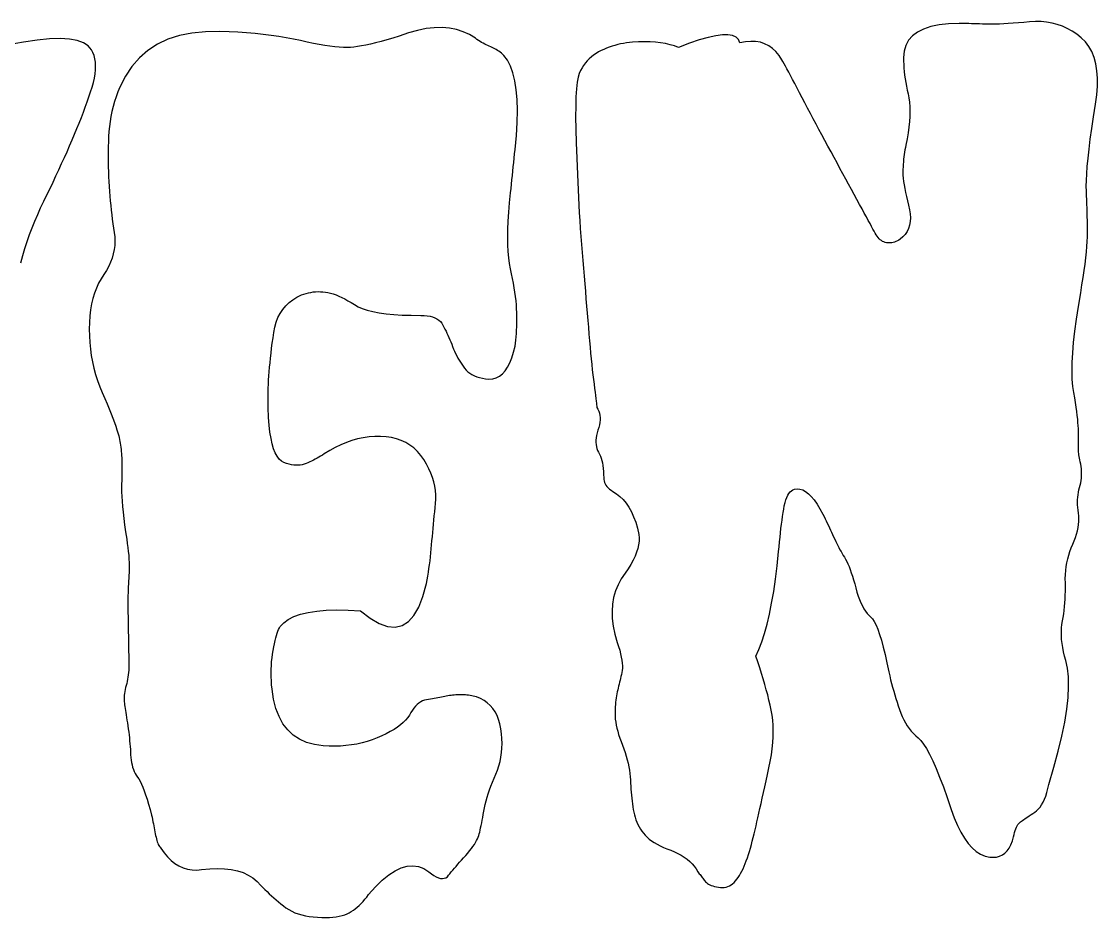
# Model space of a CAD drawing. Header units: millimetres. Extents: x 5 to 265, y 5 to 96.
# Drawn here: x 41.16 to 67.86, y 69.5 to 91.74 of the extents above; entities that cross this region are included whole.
import ezdxf

# ---------------------------------------------------------------- set-up
doc = ezdxf.new("R2010")
doc.units = ezdxf.units.MM

msp = doc.modelspace()

# ---------------------------------------------------------------- linework, layer by layer
at = {"layer": 'Schnitt'}
for points in [[(43.828, 75.699), (43.825, 75.64), (43.82, 75.582), (43.813, 75.525), (43.805, 75.469), (43.796, 75.415), (43.786, 75.361), (43.774, 75.309), (43.76, 75.258), (43.747, 75.208), (43.736, 75.159), (43.727, 75.112), (43.72, 75.066), (43.715, 75.022), (43.711, 74.979), (43.71, 74.937), (43.711, 74.897), (43.713, 74.858), (43.718, 74.821), (43.724, 74.782), (43.731, 74.74), (43.738, 74.693), (43.745, 74.643), (43.753, 74.588), (43.762, 74.53), (43.771, 74.468), (43.781, 74.402), (43.792, 74.331), (43.803, 74.257), (43.814, 74.182), (43.824, 74.107), (43.833, 74.033), (43.841, 73.96), (43.848, 73.887), (43.855, 73.816), (43.861, 73.745), (43.866, 73.676), (43.87, 73.607), (43.873, 73.539), (43.877, 73.472), (43.884, 73.409), (43.894, 73.347), (43.907, 73.289), (43.922, 73.232), (43.941, 73.179), (43.962, 73.127), (43.986, 73.079), (44.013, 73.033), (44.042, 72.989), (44.074, 72.942), (44.106, 72.884), (44.139, 72.816), (44.173, 72.737), (44.208, 72.648), (44.243, 72.548), (44.28, 72.438), (44.317, 72.318), (44.355, 72.187), (44.394, 72.045), (44.406, 71.99), (44.416, 71.935), (44.427, 71.881), (44.437, 71.829), (44.447, 71.778), (44.457, 71.727), (44.466, 71.678), (44.476, 71.631), (44.484, 71.584), (44.493, 71.538), (44.502, 71.494), (44.512, 71.454), (44.522, 71.416), (44.534, 71.38), (44.546, 71.348), (44.559, 71.318), (44.573, 71.292), (44.588, 71.268), (44.603, 71.246), (44.62, 71.228), (44.701, 71.111), (44.787, 71.008), (44.877, 70.92), (44.971, 70.845), (45.071, 70.784), (45.174, 70.738), (45.283, 70.705), (45.395, 70.687), (45.512, 70.683), (45.634, 70.693), (45.837, 70.714), (46.026, 70.722), (46.204, 70.716), (46.369, 70.697), (46.522, 70.665), (46.662, 70.618), (46.79, 70.559), (46.906, 70.485), (47.009, 70.399), (47.099, 70.298), (47.151, 70.248), (47.203, 70.197), (47.257, 70.146), (47.311, 70.095), (47.367, 70.045), (47.424, 69.994), (47.482, 69.943), (47.541, 69.893), (47.602, 69.842), (47.663, 69.791), (47.727, 69.743), (47.796, 69.699), (47.869, 69.659), (47.947, 69.624), (48.029, 69.594), (48.116, 69.568), (48.207, 69.547), (48.303, 69.53), (48.404, 69.517), (48.508, 69.509), (48.613, 69.505), (48.711, 69.505), (48.804, 69.508), (48.892, 69.514), (48.973, 69.523), (49.049, 69.536), (49.12, 69.553), (49.185, 69.572), (49.244, 69.596), (49.297, 69.622), (49.348, 69.652), (49.398, 69.685), (49.447, 69.722), (49.496, 69.762), (49.544, 69.805), (49.592, 69.852), (49.639, 69.902), (49.685, 69.956), (49.731, 70.013), (49.776, 70.073), (49.949, 70.266), (50.116, 70.429), (50.278, 70.561), (50.435, 70.663), (50.586, 70.735), (50.733, 70.776), (50.875, 70.787), (51.012, 70.767), (51.143, 70.717), (51.27, 70.636), (51.336, 70.585), (51.398, 70.543), (51.456, 70.51), (51.511, 70.488), (51.562, 70.474), (51.61, 70.471), (51.653, 70.477), (51.694, 70.492), (51.73, 70.517), (51.763, 70.552), (51.795, 70.592), (51.829, 70.635), (51.866, 70.679), (51.905, 70.725), (51.946, 70.774), (51.989, 70.824), (52.035, 70.876), (52.083, 70.931), (52.133, 70.987), (52.186, 71.045), (52.237, 71.103), (52.284, 71.159), (52.327, 71.214), (52.366, 71.266), (52.4, 71.316), (52.431, 71.365), (52.457, 71.411), (52.479, 71.455), (52.496, 71.498), (52.51, 71.538), (52.521, 71.58), (52.533, 71.625), (52.545, 71.675), (52.557, 71.73), (52.57, 71.788), (52.582, 71.851), (52.595, 71.918), (52.609, 71.989), (52.622, 72.064), (52.636, 72.144), (52.652, 72.227), (52.671, 72.311), (52.693, 72.398), (52.718, 72.487), (52.746, 72.577), (52.777, 72.67), (52.811, 72.764), (52.848, 72.861), (52.889, 72.959), (52.932, 73.06), (52.974, 73.162), (53.01, 73.267), (53.038, 73.374), (53.061, 73.484), (53.077, 73.595), (53.086, 73.709), (53.089, 73.825), (53.086, 73.943), (53.076, 74.064), (53.059, 74.187), (53.035, 74.306), (53.003, 74.417), (52.963, 74.518), (52.915, 74.611), (52.858, 74.694), (52.794, 74.768), (52.721, 74.834), (52.64, 74.89), (52.551, 74.937), (52.453, 74.976), (52.414, 74.987), (52.374, 74.996), (52.335, 75.005), (52.295, 75.012), (52.256, 75.018), (52.217, 75.023), (52.177, 75.027), (52.138, 75.03), (52.098, 75.032), (52.059, 75.032), (52.019, 75.032), (51.98, 75.03), (51.94, 75.028), (51.901, 75.025), (51.862, 75.022), (51.822, 75.017), (51.783, 75.011), (51.743, 75.005), (51.704, 74.998), (51.664, 74.99), (51.624, 74.981), (51.583, 74.973), (51.541, 74.965), (51.497, 74.956), (51.453, 74.948), (51.407, 74.939), (51.361, 74.931), (51.313, 74.922), (51.264, 74.914), (51.213, 74.905), (51.164, 74.894), (51.115, 74.877), (51.069, 74.853), (51.024, 74.824), (50.981, 74.789), (50.94, 74.748), (50.9, 74.701), (50.862, 74.648), (50.825, 74.59), (50.791, 74.525), (50.747, 74.464), (50.696, 74.403), (50.636, 74.344), (50.568, 74.286), (50.491, 74.229), (50.407, 74.173), (50.314, 74.119), (50.214, 74.065), (50.105, 74.013), (49.988, 73.961), (49.865, 73.914), (49.74, 73.872), (49.613, 73.837), (49.483, 73.808), (49.35, 73.785), (49.215, 73.769), (49.077, 73.758), (48.937, 73.754), (48.795, 73.756), (48.649, 73.764), (48.434, 73.793), (48.238, 73.848), (48.062, 73.926), (47.905, 74.03), (47.769, 74.159), (47.652, 74.312), (47.555, 74.49), (47.477, 74.693), (47.419, 74.921), (47.381, 75.173), (47.371, 75.274), (47.364, 75.374), (47.36, 75.472), (47.359, 75.57), (47.36, 75.666), (47.364, 75.761), (47.371, 75.856), (47.381, 75.949), (47.394, 76.04), (47.409, 76.131), (47.426, 76.218), (47.443, 76.299), (47.46, 76.374), (47.477, 76.442), (47.494, 76.504), (47.511, 76.561), (47.528, 76.61), (47.545, 76.654), (47.562, 76.692), (47.579, 76.723), (47.67, 76.818), (47.785, 76.901), (47.924, 76.971), (48.088, 77.029), (48.276, 77.075), (48.488, 77.108), (48.724, 77.129), (48.985, 77.138), (49.27, 77.134), (49.579, 77.117), (49.819, 76.931), (50.041, 76.802), (50.247, 76.728), (50.436, 76.712), (50.608, 76.751), (50.763, 76.847), (50.901, 76.999), (51.022, 77.208), (51.126, 77.472), (51.213, 77.794), (51.23, 77.884), (51.246, 77.976), (51.26, 78.069), (51.274, 78.163), (51.287, 78.259), (51.3, 78.355), (51.311, 78.452), (51.322, 78.551), (51.331, 78.651), (51.34, 78.752), (51.349, 78.853), (51.358, 78.955), (51.367, 79.057), (51.376, 79.16), (51.386, 79.262), (51.396, 79.365), (51.406, 79.469), (51.417, 79.572), (51.428, 79.676), (51.439, 79.78), (51.446, 79.885), (51.445, 79.99), (51.436, 80.097), (51.419, 80.204), (51.393, 80.312), (51.359, 80.421), (51.318, 80.531), (51.268, 80.641), (51.209, 80.753), (51.143, 80.865), (51.069, 80.972), (50.987, 81.068), (50.899, 81.154), (50.803, 81.228), (50.699, 81.291), (50.588, 81.343), (50.47, 81.385), (50.345, 81.415), (50.212, 81.434), (50.072, 81.443), (49.929, 81.441), (49.787, 81.43), (49.645, 81.409), (49.504, 81.38), (49.364, 81.341), (49.225, 81.292), (49.087, 81.235), (48.95, 81.168), (48.813, 81.091), (48.677, 81.006), (48.632, 80.978), (48.587, 80.951), (48.542, 80.925), (48.497, 80.9), (48.452, 80.876), (48.407, 80.852), (48.362, 80.829), (48.317, 80.808), (48.272, 80.787), (48.227, 80.766), (48.181, 80.749), (48.132, 80.736), (48.082, 80.727), (48.03, 80.724), (47.977, 80.724), (47.921, 80.729), (47.863, 80.739), (47.803, 80.753), (47.741, 80.771), (47.677, 80.795), (47.615, 80.829), (47.558, 80.88), (47.507, 80.948), (47.461, 81.034), (47.42, 81.136), (47.385, 81.256), (47.355, 81.393), (47.33, 81.547), (47.311, 81.719), (47.297, 81.908), (47.292, 81.993), (47.288, 82.08), (47.285, 82.169), (47.283, 82.259), (47.283, 82.351), (47.283, 82.445), (47.285, 82.541), (47.288, 82.638), (47.292, 82.737), (47.297, 82.837), (47.303, 82.941), (47.311, 83.047), (47.32, 83.157), (47.331, 83.27), (47.343, 83.387), (47.356, 83.507), (47.371, 83.63), (47.387, 83.757), (47.405, 83.887), (47.424, 84.021), (47.448, 84.152), (47.483, 84.275), (47.527, 84.389), (47.581, 84.494), (47.645, 84.592), (47.719, 84.68), (47.803, 84.761), (47.897, 84.832), (48, 84.896), (48.114, 84.951), (48.171, 84.972), (48.228, 84.99), (48.285, 85.004), (48.344, 85.016), (48.403, 85.025), (48.462, 85.03), (48.522, 85.033), (48.583, 85.032), (48.644, 85.028), (48.706, 85.021), (48.769, 85.011), (48.834, 84.995), (48.9, 84.976), (48.969, 84.951), (49.04, 84.923), (49.113, 84.889), (49.188, 84.852), (49.265, 84.809), (49.343, 84.763), (49.424, 84.711), (49.514, 84.66), (49.621, 84.615), (49.744, 84.575), (49.884, 84.54), (50.041, 84.511), (50.214, 84.486), (50.403, 84.468), (50.61, 84.454), (50.833, 84.446), (51.073, 84.444), (51.154, 84.441), (51.23, 84.434), (51.3, 84.422), (51.363, 84.405), (51.421, 84.384), (51.473, 84.357), (51.519, 84.326), (51.559, 84.29), (51.594, 84.25), (51.622, 84.204), (51.647, 84.156), (51.672, 84.106), (51.697, 84.055), (51.721, 84.003), (51.745, 83.95), (51.769, 83.896), (51.793, 83.841), (51.816, 83.785), (51.839, 83.727), (51.862, 83.669), (51.885, 83.61), (51.909, 83.553), (51.936, 83.496), (51.963, 83.441), (51.992, 83.387), (52.022, 83.334), (52.054, 83.282), (52.087, 83.231), (52.121, 83.182), (52.157, 83.133), (52.196, 83.088), (52.24, 83.046), (52.289, 83.009), (52.342, 82.976), (52.4, 82.947), (52.463, 82.922), (52.531, 82.902), (52.604, 82.885), (52.681, 82.873), (52.763, 82.866), (52.856, 82.874), (52.942, 82.898), (53.023, 82.939), (53.097, 82.996), (53.165, 83.07), (53.226, 83.16), (53.282, 83.266), (53.331, 83.389), (53.374, 83.528), (53.411, 83.683), (53.422, 83.757), (53.431, 83.833), (53.439, 83.911), (53.445, 83.992), (53.45, 84.074), (53.454, 84.158), (53.456, 84.244), (53.456, 84.332), (53.456, 84.422), (53.454, 84.514), (53.45, 84.609), (53.443, 84.706), (53.434, 84.807), (53.422, 84.911), (53.408, 85.018), (53.391, 85.128), (53.372, 85.241), (53.35, 85.357), (53.326, 85.476), (53.299, 85.599), (53.273, 85.729), (53.254, 85.873), (53.239, 86.029), (53.231, 86.199), (53.228, 86.381), (53.231, 86.576), (53.239, 86.784), (53.254, 87.006), (53.273, 87.24), (53.299, 87.487), (53.31, 87.594), (53.321, 87.701), (53.332, 87.808), (53.344, 87.915), (53.355, 88.022), (53.366, 88.129), (53.378, 88.236), (53.389, 88.343), (53.4, 88.45), (53.411, 88.558), (53.444, 88.906), (53.463, 89.228), (53.469, 89.525), (53.461, 89.797), (53.44, 90.044), (53.405, 90.265), (53.356, 90.461), (53.294, 90.631), (53.219, 90.777), (53.13, 90.896), (53.101, 90.924), (53.072, 90.95), (53.041, 90.975), (53.01, 90.998), (52.978, 91.02), (52.945, 91.04), (52.912, 91.059), (52.877, 91.077), (52.842, 91.093), (52.806, 91.108), (52.769, 91.122), (52.732, 91.139), (52.694, 91.156), (52.657, 91.175), (52.619, 91.196), (52.581, 91.218), (52.542, 91.241), (52.503, 91.265), (52.464, 91.292), (52.425, 91.319), (52.279, 91.411), (52.124, 91.484), (51.959, 91.537), (51.785, 91.571), (51.601, 91.587), (51.407, 91.583), (51.204, 91.56), (50.991, 91.517), (50.769, 91.456), (50.537, 91.375), (50.378, 91.327), (50.227, 91.283), (50.085, 91.243), (49.951, 91.209), (49.826, 91.178), (49.709, 91.152), (49.6, 91.131), (49.5, 91.114), (49.409, 91.101), (49.326, 91.094), (49.242, 91.09), (49.15, 91.091), (49.048, 91.097), (48.938, 91.107), (48.818, 91.122), (48.69, 91.141), (48.552, 91.165), (48.406, 91.193), (48.25, 91.225), (48.086, 91.263), (47.914, 91.3), (47.735, 91.335), (47.551, 91.366), (47.36, 91.393), (47.163, 91.418), (46.96, 91.438), (46.75, 91.456), (46.535, 91.47), (46.313, 91.481), (46.085, 91.488), (45.726, 91.484), (45.391, 91.451), (45.081, 91.387), (44.796, 91.294), (44.535, 91.171), (44.3, 91.018), (44.089, 90.835), (43.903, 90.622), (43.742, 90.38), (43.605, 90.107), (43.557, 89.989), (43.513, 89.869), (43.474, 89.749), (43.439, 89.627), (43.408, 89.505), (43.382, 89.382), (43.361, 89.258), (43.344, 89.134), (43.332, 89.008), (43.324, 88.882), (43.319, 88.755), (43.315, 88.629), (43.313, 88.504), (43.312, 88.379), (43.313, 88.255), (43.315, 88.131), (43.319, 88.008), (43.324, 87.885), (43.33, 87.763), (43.338, 87.642), (43.347, 87.521), (43.356, 87.402), (43.367, 87.285), (43.378, 87.168), (43.391, 87.054), (43.404, 86.94), (43.418, 86.828), (43.432, 86.718), (43.448, 86.608), (43.465, 86.501), (43.477, 86.394), (43.481, 86.288), (43.477, 86.182), (43.465, 86.077), (43.443, 85.972), (43.414, 85.868), (43.376, 85.765), (43.329, 85.662), (43.274, 85.56), (43.211, 85.458), (43.141, 85.353), (43.079, 85.242), (43.024, 85.123), (42.976, 84.998), (42.936, 84.866), (42.903, 84.728), (42.878, 84.582), (42.859, 84.43), (42.848, 84.271), (42.845, 84.105), (42.848, 83.938), (42.858, 83.772), (42.874, 83.608), (42.896, 83.447), (42.926, 83.288), (42.961, 83.132), (43.003, 82.977), (43.052, 82.825), (43.107, 82.675), (43.169, 82.527), (43.231, 82.385), (43.289, 82.25), (43.342, 82.123), (43.39, 82.005), (43.433, 81.893), (43.471, 81.79), (43.505, 81.695), (43.534, 81.608), (43.558, 81.528), (43.577, 81.457), (43.588, 81.411), (43.598, 81.365), (43.607, 81.318), (43.616, 81.27), (43.623, 81.221), (43.63, 81.171), (43.635, 81.12), (43.64, 81.069), (43.644, 81.017), (43.648, 80.964), (43.65, 80.908), (43.652, 80.85), (43.654, 80.788), (43.654, 80.722), (43.655, 80.654), (43.654, 80.582), (43.654, 80.506), (43.652, 80.427), (43.65, 80.345), (43.648, 80.259), (43.646, 80.167), (43.648, 80.065), (43.653, 79.953), (43.661, 79.831), (43.672, 79.699), (43.687, 79.558), (43.704, 79.406), (43.724, 79.245), (43.748, 79.074), (43.774, 78.893), (43.79, 78.787), (43.804, 78.685), (43.815, 78.587), (43.824, 78.491), (43.831, 78.399), (43.835, 78.311), (43.838, 78.226), (43.838, 78.144), (43.835, 78.066), (43.831, 77.991), (43.825, 77.923), (43.821, 77.853), (43.816, 77.783), (43.813, 77.711), (43.81, 77.639), (43.807, 77.565), (43.805, 77.49), (43.804, 77.414), (43.803, 77.337), (43.803, 77.258), (43.831, 75.821), (43.83, 75.76)], [(57.139, 91.187), (57.018, 91.206), (56.891, 91.22), (56.759, 91.229), (56.621, 91.232), (56.477, 91.229), (56.328, 91.22), (56.173, 91.206), (56.1, 91.194), (56.028, 91.179), (55.957, 91.162), (55.886, 91.143), (55.817, 91.122), (55.748, 91.098), (55.681, 91.072), (55.614, 91.044), (55.548, 91.014), (55.482, 90.981), (55.419, 90.945), (55.36, 90.905), (55.303, 90.862), (55.25, 90.814), (55.201, 90.762), (55.154, 90.707), (55.112, 90.648), (55.072, 90.584), (55.036, 90.517), (55.003, 90.445), (54.975, 90.354), (54.952, 90.228), (54.934, 90.066), (54.922, 89.868), (54.915, 89.635), (54.914, 89.367), (54.918, 89.063), (54.927, 88.723), (54.941, 88.348), (54.961, 87.938), (54.967, 87.751), (54.975, 87.563), (54.983, 87.373), (54.993, 87.182), (55.003, 86.99), (55.015, 86.796), (55.028, 86.601), (55.042, 86.405), (55.057, 86.207), (55.074, 86.007), (55.091, 85.809), (55.107, 85.613), (55.123, 85.42), (55.139, 85.23), (55.155, 85.042), (55.17, 84.858), (55.185, 84.676), (55.2, 84.497), (55.215, 84.321), (55.229, 84.148), (55.243, 83.979), (55.257, 83.816), (55.271, 83.66), (55.285, 83.51), (55.299, 83.366), (55.313, 83.228), (55.327, 83.096), (55.342, 82.971), (55.356, 82.852), (55.37, 82.739), (55.383, 82.634), (55.395, 82.54), (55.406, 82.456), (55.415, 82.383), (55.423, 82.32), (55.429, 82.267), (55.434, 82.225), (55.437, 82.193), (55.439, 82.172), (55.44, 82.161), (55.466, 82.115), (55.486, 82.067), (55.502, 82.016), (55.512, 81.963), (55.518, 81.908), (55.518, 81.85), (55.513, 81.79), (55.503, 81.728), (55.488, 81.664), (55.468, 81.598), (55.448, 81.531), (55.433, 81.467), (55.422, 81.406), (55.416, 81.347), (55.415, 81.291), (55.419, 81.238), (55.428, 81.186), (55.441, 81.138), (55.459, 81.092), (55.482, 81.048), (55.506, 81.004), (55.528, 80.955), (55.547, 80.902), (55.564, 80.845), (55.578, 80.784), (55.589, 80.718), (55.598, 80.649), (55.604, 80.575), (55.608, 80.497), (55.609, 80.414), (55.611, 80.375), (55.618, 80.338), (55.629, 80.301), (55.645, 80.265), (55.666, 80.231), (55.69, 80.198), (55.72, 80.166), (55.753, 80.135), (55.792, 80.105), (55.835, 80.076), (55.927, 80.02), (56.014, 79.952), (56.094, 79.873), (56.168, 79.783), (56.236, 79.682), (56.298, 79.569), (56.353, 79.445), (56.403, 79.31), (56.446, 79.163), (56.483, 79.005), (56.489, 78.925), (56.487, 78.841), (56.476, 78.753), (56.456, 78.663), (56.426, 78.569), (56.388, 78.471), (56.341, 78.37), (56.284, 78.266), (56.219, 78.158), (56.145, 78.047), (56.046, 77.908), (55.965, 77.762), (55.902, 77.608), (55.856, 77.448), (55.828, 77.279), (55.817, 77.104), (55.823, 76.921), (55.847, 76.731), (55.888, 76.533), (55.947, 76.328), (55.979, 76.23), (56.006, 76.136), (56.028, 76.048), (56.047, 75.965), (56.06, 75.888), (56.069, 75.816), (56.074, 75.749), (56.074, 75.688), (56.069, 75.632), (56.06, 75.582), (56.049, 75.534), (56.038, 75.486), (56.026, 75.438), (56.015, 75.39), (56.004, 75.342), (55.992, 75.294), (55.981, 75.246), (55.97, 75.198), (55.959, 75.151), (55.947, 75.103), (55.937, 75.054), (55.927, 75.004), (55.919, 74.953), (55.911, 74.9), (55.905, 74.845), (55.9, 74.79), (55.896, 74.733), (55.893, 74.674), (55.892, 74.614), (55.891, 74.553), (55.893, 74.49), (55.898, 74.423), (55.907, 74.353), (55.92, 74.28), (55.937, 74.204), (55.957, 74.125), (55.981, 74.043), (56.008, 73.958), (56.039, 73.87), (56.074, 73.778), (56.109, 73.686), (56.141, 73.595), (56.169, 73.506), (56.194, 73.418), (56.215, 73.331), (56.233, 73.246), (56.248, 73.162), (56.259, 73.079), (56.267, 72.998), (56.271, 72.919), (56.275, 72.84), (56.279, 72.763), (56.284, 72.687), (56.289, 72.612), (56.296, 72.538), (56.304, 72.466), (56.312, 72.394), (56.321, 72.324), (56.331, 72.254), (56.342, 72.186), (56.355, 72.119), (56.37, 72.054), (56.388, 71.991), (56.409, 71.929), (56.433, 71.869), (56.46, 71.811), (56.49, 71.754), (56.522, 71.699), (56.557, 71.646), (56.595, 71.594), (56.638, 71.545), (56.686, 71.496), (56.739, 71.45), (56.798, 71.405), (56.863, 71.362), (56.934, 71.321), (57.01, 71.281), (57.091, 71.243), (57.179, 71.206), (57.272, 71.172), (57.365, 71.136), (57.452, 71.096), (57.534, 71.053), (57.61, 71.005), (57.68, 70.953), (57.745, 70.898), (57.804, 70.838), (57.858, 70.775), (57.906, 70.708), (57.948, 70.636), (57.965, 70.614), (57.982, 70.591), (57.999, 70.569), (58.016, 70.546), (58.033, 70.524), (58.049, 70.501), (58.066, 70.479), (58.083, 70.456), (58.1, 70.434), (58.117, 70.411), (58.136, 70.389), (58.158, 70.369), (58.183, 70.35), (58.212, 70.332), (58.244, 70.316), (58.279, 70.301), (58.318, 70.288), (58.36, 70.276), (58.406, 70.265), (58.455, 70.256), (58.505, 70.25), (58.553, 70.249), (58.6, 70.252), (58.645, 70.261), (58.688, 70.274), (58.729, 70.292), (58.769, 70.314), (58.807, 70.342), (58.843, 70.374), (58.878, 70.411), (58.911, 70.452), (58.944, 70.497), (58.975, 70.546), (59.006, 70.598), (59.036, 70.654), (59.066, 70.714), (59.094, 70.777), (59.121, 70.844), (59.148, 70.914), (59.174, 70.989), (59.199, 71.066), (59.224, 71.146), (59.249, 71.228), (59.273, 71.313), (59.297, 71.401), (59.321, 71.491), (59.344, 71.583), (59.368, 71.678), (59.391, 71.776), (59.413, 71.876), (59.436, 71.981), (59.461, 72.092), (59.487, 72.21), (59.515, 72.334), (59.544, 72.464), (59.574, 72.602), (59.606, 72.745), (59.639, 72.895), (59.673, 73.052), (59.709, 73.215), (59.743, 73.379), (59.77, 73.538), (59.791, 73.693), (59.806, 73.844), (59.815, 73.99), (59.817, 74.131), (59.814, 74.268), (59.804, 74.4), (59.788, 74.528), (59.765, 74.652), (59.739, 74.774), (59.71, 74.899), (59.678, 75.027), (59.644, 75.157), (59.607, 75.289), (59.568, 75.424), (59.526, 75.562), (59.481, 75.702), (59.434, 75.845), (59.385, 75.99), (59.462, 76.158), (59.534, 76.346), (59.601, 76.555), (59.665, 76.784), (59.723, 77.033), (59.777, 77.302), (59.827, 77.592), (59.872, 77.902), (59.913, 78.232), (59.949, 78.583), (59.96, 78.705), (59.972, 78.823), (59.984, 78.938), (59.996, 79.049), (60.008, 79.157), (60.021, 79.261), (60.034, 79.361), (60.048, 79.457), (60.061, 79.55), (60.075, 79.639), (60.091, 79.723), (60.109, 79.799), (60.129, 79.867), (60.152, 79.928), (60.178, 79.981), (60.206, 80.026), (60.236, 80.064), (60.269, 80.095), (60.305, 80.117), (60.343, 80.132), (60.411, 80.141), (60.479, 80.135), (60.549, 80.112), (60.618, 80.074), (60.688, 80.02), (60.759, 79.95), (60.83, 79.864), (60.902, 79.763), (60.975, 79.645), (61.048, 79.512), (61.076, 79.456), (61.103, 79.4), (61.131, 79.343), (61.158, 79.287), (61.185, 79.231), (61.212, 79.174), (61.238, 79.118), (61.264, 79.062), (61.29, 79.005), (61.315, 78.949), (61.341, 78.893), (61.367, 78.838), (61.393, 78.785), (61.419, 78.732), (61.446, 78.681), (61.472, 78.631), (61.5, 78.582), (61.527, 78.534), (61.555, 78.487), (61.583, 78.442), (61.611, 78.394), (61.639, 78.339), (61.667, 78.279), (61.696, 78.212), (61.724, 78.139), (61.752, 78.06), (61.78, 77.974), (61.808, 77.883), (61.837, 77.785), (61.865, 77.681), (61.894, 77.577), (61.924, 77.481), (61.957, 77.391), (61.991, 77.309), (62.027, 77.234), (62.064, 77.165), (62.103, 77.104), (62.144, 77.05), (62.187, 77.003), (62.231, 76.962), (62.276, 76.916), (62.321, 76.849), (62.366, 76.762), (62.411, 76.656), (62.456, 76.529), (62.502, 76.382), (62.547, 76.216), (62.592, 76.029), (62.637, 75.822), (62.682, 75.596), (62.705, 75.5), (62.729, 75.405), (62.753, 75.311), (62.779, 75.217), (62.805, 75.124), (62.832, 75.031), (62.86, 74.939), (62.889, 74.847), (62.919, 74.756), (62.95, 74.666), (62.982, 74.578), (63.018, 74.493), (63.056, 74.413), (63.098, 74.337), (63.143, 74.264), (63.191, 74.196), (63.242, 74.131), (63.297, 74.071), (63.354, 74.014), (63.414, 73.961), (63.478, 73.898), (63.546, 73.809), (63.618, 73.695), (63.694, 73.556), (63.774, 73.391), (63.857, 73.201), (63.945, 72.985), (64.037, 72.744), (64.132, 72.478), (64.232, 72.186), (64.307, 71.977), (64.387, 71.787), (64.472, 71.618), (64.561, 71.469), (64.654, 71.341), (64.752, 71.233), (64.855, 71.145), (64.962, 71.077), (65.074, 71.03), (65.19, 71.003), (65.277, 70.998), (65.358, 71.005), (65.432, 71.025), (65.501, 71.057), (65.563, 71.101), (65.619, 71.158), (65.669, 71.228), (65.713, 71.309), (65.75, 71.403), (65.781, 71.51), (65.793, 71.564), (65.806, 71.615), (65.82, 71.661), (65.836, 71.704), (65.852, 71.742), (65.869, 71.777), (65.888, 71.808), (65.908, 71.835), (65.929, 71.857), (65.95, 71.876), (65.974, 71.894), (66.001, 71.913), (66.03, 71.933), (66.061, 71.955), (66.095, 71.978), (66.131, 72.003), (66.17, 72.029), (66.212, 72.057), (66.256, 72.085), (66.303, 72.116), (66.349, 72.151), (66.393, 72.193), (66.435, 72.243), (66.474, 72.301), (66.511, 72.366), (66.544, 72.439), (66.576, 72.519), (66.605, 72.607), (66.631, 72.703), (66.655, 72.806), (66.781, 73.232), (66.888, 73.632), (66.977, 74.006), (67.047, 74.353), (67.099, 74.673), (67.132, 74.967), (67.146, 75.234), (67.142, 75.475), (67.119, 75.69), (67.078, 75.878), (67.046, 75.989), (67.02, 76.097), (66.999, 76.203), (66.983, 76.306), (66.972, 76.406), (66.966, 76.503), (66.965, 76.597), (66.969, 76.689), (66.979, 76.778), (66.993, 76.864), (67.009, 76.949), (67.023, 77.037), (67.035, 77.126), (67.045, 77.218), (67.053, 77.311), (67.059, 77.406), (67.063, 77.504), (67.065, 77.603), (67.065, 77.704), (67.064, 77.808), (67.063, 77.911), (67.066, 78.013), (67.074, 78.113), (67.086, 78.211), (67.102, 78.308), (67.123, 78.403), (67.147, 78.496), (67.176, 78.588), (67.209, 78.678), (67.247, 78.766), (67.284, 78.852), (67.315, 78.937), (67.342, 79.019), (67.364, 79.099), (67.381, 79.178), (67.392, 79.254), (67.399, 79.329), (67.4, 79.401), (67.396, 79.472), (67.388, 79.541), (67.378, 79.608), (67.371, 79.674), (67.366, 79.74), (67.365, 79.804), (67.366, 79.868), (67.371, 79.931), (67.378, 79.993), (67.388, 80.055), (67.4, 80.115), (67.416, 80.175), (67.431, 80.234), (67.444, 80.292), (67.454, 80.351), (67.461, 80.409), (67.465, 80.467), (67.466, 80.525), (67.465, 80.582), (67.461, 80.639), (67.454, 80.696), (67.444, 80.752), (67.433, 80.807), (67.424, 80.857), (67.415, 80.904), (67.408, 80.946), (67.402, 80.985), (67.397, 81.019), (67.393, 81.05), (67.39, 81.077), (67.388, 81.1), (67.388, 81.119), (67.388, 81.569), (67.386, 81.635), (67.383, 81.707), (67.377, 81.786), (67.37, 81.872), (67.359, 81.964), (67.347, 82.063), (67.332, 82.169), (67.315, 82.282), (67.296, 82.401), (67.275, 82.527), (67.251, 82.684), (67.237, 82.861), (67.231, 83.058), (67.234, 83.276), (67.247, 83.514), (67.268, 83.772), (67.299, 84.05), (67.338, 84.349), (67.386, 84.668), (67.444, 85.007), (67.476, 85.2), (67.505, 85.382), (67.53, 85.556), (67.552, 85.719), (67.571, 85.874), (67.586, 86.018), (67.598, 86.153), (67.606, 86.279), (67.611, 86.394), (67.613, 86.501), (67.613, 86.597), (67.612, 86.695), (67.61, 86.794), (67.608, 86.895), (67.606, 86.997), (67.603, 87.101), (67.599, 87.206), (67.595, 87.312), (67.59, 87.42), (67.585, 87.529), (67.582, 87.65), (67.585, 87.791), (67.593, 87.954), (67.607, 88.138), (67.627, 88.343), (67.652, 88.569), (67.683, 88.816), (67.72, 89.084), (67.762, 89.374), (67.81, 89.685), (67.842, 89.914), (67.859, 90.129), (67.861, 90.33), (67.849, 90.516), (67.821, 90.689), (67.778, 90.846), (67.72, 90.989), (67.648, 91.118), (67.56, 91.233), (67.458, 91.333), (67.346, 91.421), (67.231, 91.498), (67.112, 91.564), (66.989, 91.619), (66.863, 91.664), (66.733, 91.698), (66.599, 91.722), (66.462, 91.734), (66.321, 91.736), (66.176, 91.728), (66.033, 91.714), (65.898, 91.703), (65.769, 91.693), (65.648, 91.685), (65.535, 91.678), (65.429, 91.673), (65.33, 91.67), (65.238, 91.669), (65.154, 91.669), (65.077, 91.671), (65.005, 91.674), (64.934, 91.676), (64.865, 91.678), (64.797, 91.68), (64.732, 91.682), (64.668, 91.683), (64.606, 91.684), (64.545, 91.685), (64.486, 91.685), (64.429, 91.685), (64.167, 91.677), (63.932, 91.652), (63.725, 91.609), (63.545, 91.55), (63.393, 91.474), (63.269, 91.381), (63.172, 91.271), (63.103, 91.144), (63.062, 91.001), (63.048, 90.84), (63.049, 90.755), (63.053, 90.669), (63.058, 90.581), (63.066, 90.493), (63.076, 90.403), (63.089, 90.312), (63.103, 90.221), (63.12, 90.128), (63.139, 90.034), (63.161, 89.938), (63.181, 89.839), (63.195, 89.734), (63.203, 89.623), (63.206, 89.505), (63.203, 89.382), (63.195, 89.252), (63.181, 89.116), (63.161, 88.973), (63.136, 88.825), (63.105, 88.67), (63.094, 88.614), (63.084, 88.556), (63.075, 88.497), (63.066, 88.438), (63.059, 88.378), (63.052, 88.317), (63.046, 88.255), (63.041, 88.192), (63.037, 88.129), (63.034, 88.064), (63.033, 87.997), (63.035, 87.925), (63.041, 87.848), (63.05, 87.767), (63.062, 87.681), (63.078, 87.589), (63.097, 87.493), (63.12, 87.393), (63.146, 87.287), (63.175, 87.177), (63.201, 87.067), (63.216, 86.963), (63.221, 86.864), (63.216, 86.771), (63.2, 86.684), (63.173, 86.602), (63.137, 86.526), (63.089, 86.455), (63.032, 86.391), (62.964, 86.332), (62.93, 86.31), (62.896, 86.292), (62.862, 86.277), (62.828, 86.264), (62.795, 86.254), (62.761, 86.247), (62.727, 86.243), (62.693, 86.241), (62.659, 86.243), (62.626, 86.247), (62.592, 86.254), (62.56, 86.266), (62.529, 86.28), (62.499, 86.299), (62.471, 86.321), (62.443, 86.347), (62.416, 86.376), (62.391, 86.409), (62.367, 86.446), (62.344, 86.486), (62.319, 86.533), (62.29, 86.587), (62.256, 86.65), (62.217, 86.721), (62.175, 86.8), (62.127, 86.887), (62.075, 86.983), (62.019, 87.086), (61.958, 87.198), (61.893, 87.318), (61.825, 87.443), (61.756, 87.569), (61.686, 87.697), (61.616, 87.827), (61.544, 87.959), (61.472, 88.092), (61.399, 88.227), (61.325, 88.364), (61.25, 88.502), (61.174, 88.642), (61.099, 88.782), (61.024, 88.921), (60.951, 89.057), (60.879, 89.192), (60.808, 89.325), (60.738, 89.457), (60.669, 89.587), (60.602, 89.715), (60.535, 89.842), (60.47, 89.966), (60.407, 90.086), (60.349, 90.198), (60.294, 90.3), (60.244, 90.395), (60.199, 90.481), (60.157, 90.558), (60.12, 90.627), (60.087, 90.688), (60.058, 90.74), (60.033, 90.784), (59.962, 90.894), (59.883, 90.99), (59.797, 91.07), (59.704, 91.135), (59.603, 91.185), (59.496, 91.22), (59.38, 91.239), (59.258, 91.243), (59.128, 91.232), (58.991, 91.206), (58.955, 91.286), (58.894, 91.346), (58.806, 91.386), (58.693, 91.405), (58.554, 91.404), (58.389, 91.382), (58.198, 91.34), (57.981, 91.278), (57.738, 91.196), (57.469, 91.094), (57.365, 91.13), (57.255, 91.161)]]:
    msp.add_lwpolyline(points, close=True, dxfattribs=at)
msp.add_lwpolyline([(41.144, 85.75), (41.195, 85.927), (41.248, 86.103), (41.305, 86.276), (41.365, 86.448), (41.429, 86.617), (41.496, 86.785), (41.566, 86.95), (41.64, 87.114), (41.717, 87.275), (41.796, 87.435), (41.872, 87.593), (41.947, 87.75), (42.02, 87.904), (42.091, 88.057), (42.16, 88.209), (42.228, 88.358), (42.295, 88.506), (42.359, 88.653), (42.422, 88.797), (42.483, 88.94), (42.541, 89.079), (42.597, 89.217), (42.65, 89.352), (42.7, 89.484), (42.748, 89.614), (42.794, 89.741), (42.837, 89.866), (42.877, 89.988), (42.915, 90.107), (42.948, 90.223), (42.973, 90.334), (42.991, 90.44), (43.001, 90.54), (43.003, 90.636), (42.998, 90.726), (42.985, 90.812), (42.965, 90.892), (42.937, 90.967), (42.901, 91.037), (42.82, 91.134), (42.703, 91.21), (42.548, 91.265), (42.355, 91.299), (42.126, 91.312), (41.86, 91.304), (41.556, 91.276), (41.215, 91.227), (40.837, 91.156)], dxfattribs=at)

doc.saveas('drawing.dxf')
